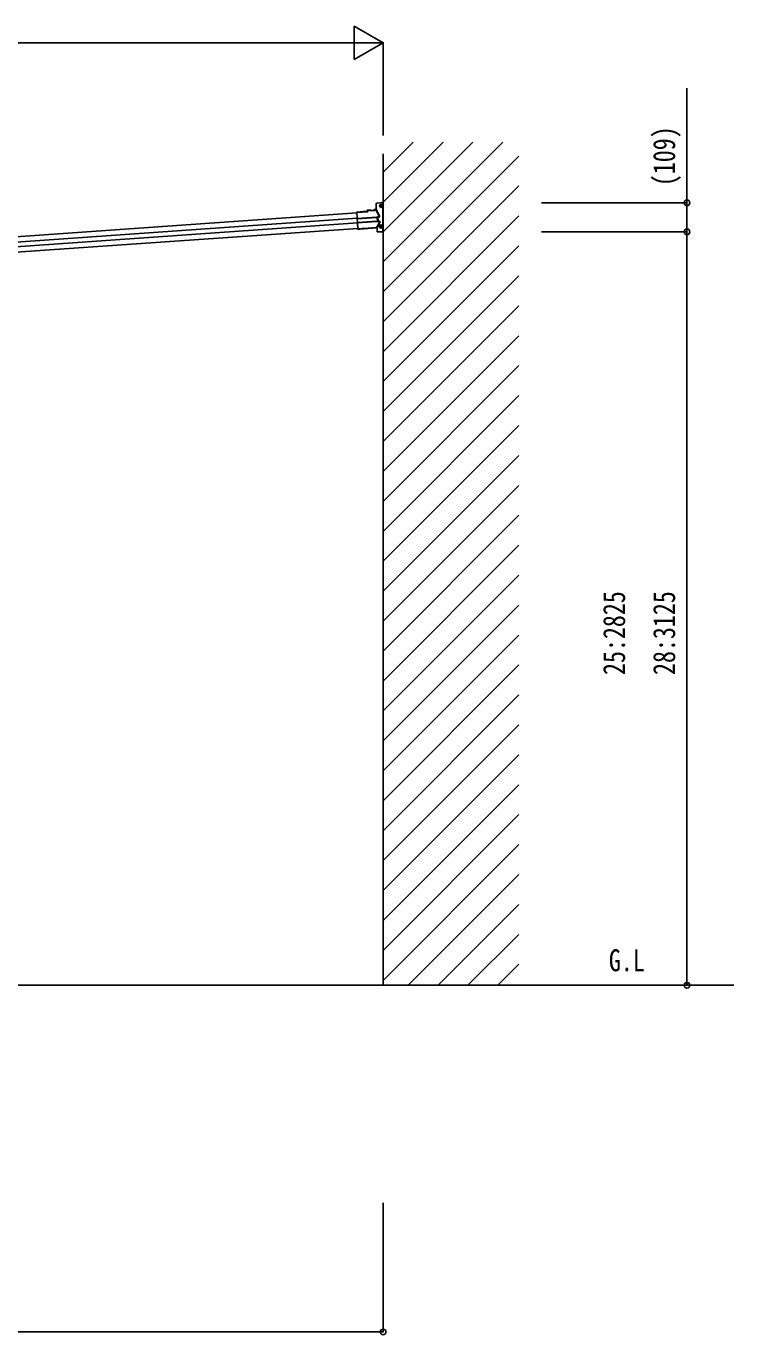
# Model space of a CAD drawing. Units: millimetres, scale not verified. Extents: x -10512 to 10512, y -7425 to 7425.
# Drawn here: x 610 to 3263, y -4823 to 84 of the extents above; entities that cross this region are included whole.
import ezdxf
from ezdxf.enums import TextEntityAlignment as Align

# ---------------------------------------------------------------- set-up
doc = ezdxf.new("R2010")
doc.units = ezdxf.units.MM
doc.header["$LTSCALE"] = 40
for name, color, linetype in [('0-2_USER1', 3, 'Continuous'), ('0-3_YKK_11', 7, 'Continuous'), ('0-5_YKK_13', 4, 'Continuous'), ('0-6_YKK_A1', 4, 'Continuous'), ('0-7_YKK_D', 6, 'Continuous')]:
    doc.layers.add(name, color=color, linetype=linetype)
doc.styles.add('ＭＳ ゴシック', font='')
doc.styles.get('ＭＳ ゴシック').set_extended_font_data('MS Gothic')

msp = doc.modelspace()

# ---------------------------------------------------------------- linework, layer by layer
at = {"layer": '0-3_YKK_11'}
for p, q in [((1941.19, -597.3), (1941.19, -581.5)), ((1933.29, -589.4), (1949.09, -589.4)), ((1943.69, -588.9), (1942.69, -588.9)), ((1932.49, -666.9), (1948.29, -666.9)), ((1940.39, -674.8), (1940.39, -659)), ((1942.89, -666.4), (1941.89, -666.4))]:
    msp.add_line(p, q, dxfattribs=at)
for points in [[(1941.69, -587.9), (1941.69, -586.9), (1940.69, -586.9), (1940.69, -587.9)], [(1939.69, -588.9), (1938.69, -588.9), (1938.69, -589.9), (1939.69, -589.9)], [(1940.69, -590.9), (1940.69, -591.9), (1941.69, -591.9), (1941.69, -590.9)], [(1942.69, -589.9), (1943.69, -589.9), (1943.69, -588.9)], [(1938.89, -666.4), (1937.89, -666.4), (1937.89, -667.4), (1938.89, -667.4)], [(1940.89, -665.4), (1940.89, -664.4), (1939.89, -664.4), (1939.89, -665.4)], [(1939.89, -668.4), (1939.89, -669.4), (1940.89, -669.4), (1940.89, -668.4)], [(1941.89, -667.4), (1942.89, -667.4), (1942.89, -666.4)]]:
    msp.add_lwpolyline(points, dxfattribs=at)
for centre in [(1941.19, -589.4), (1940.39, -666.9)]:
    msp.add_circle(centre, 5.9, dxfattribs=at)
for centre, start, end in [((1939.69, -587.9), 270, 0), ((1942.69, -587.9), 180.00002, 270), ((1939.69, -590.9), 0, 89.99998), ((1942.69, -590.9), 89.99998, 180.00002), ((1938.89, -665.4), 270, 0), ((1938.89, -668.4), 0, 89.99998), ((1941.89, -665.4), 180.00002, 270), ((1941.89, -668.4), 89.99998, 180.00002)]:
    msp.add_arc(centre, 1, start, end, dxfattribs=at)
at = {"layer": '0-5_YKK_13'}
for p, q in [((1922.79, -581.91), (1922.79, -601.4)), ((1947.29, -577.4), (1925.58, -578.92)), ((1947.29, -577.4), (1947.29, -687.4)), ((1847.05, -617.53), (1849.51, -617.36)), ((1888.51, -610.12), (1849.2, -612.87)), ((1849.31, -614.37), (1849.2, -612.87)), ((1849.31, -614.37), (1890.11, -611.52)), ((1849.31, -614.37), (1853.47, -673.92)), ((1850.88, -636.82), (1923.78, -631.73)), ((1923.87, -632.96), (1850.96, -638.06)), ((1901.07, -604.83), (1888.2, -605.73)), ((1888.2, -605.73), (1888.51, -610.12)), ((1901.17, -606.33), (1889.8, -607.13)), ((1890.11, -611.52), (1889.8, -607.13)), ((1889.8, -607.13), (1890.38, -607.71)), ((1890.82, -612.14), (1890.11, -611.52)), ((1901.18, -606.36), (1899.88, -606.45)), ((1899.88, -606.45), (1900.01, -608.41)), ((1900.01, -608.41), (1916.97, -607.23)), ((1901.17, -606.33), (1901.07, -604.83)), ((1901.07, -604.83), (1901.27, -605.43)), ((1901.17, -606.33), (1901.18, -606.36)), ((1901.18, -606.36), (1901.21, -606.83)), ((1915.56, -605.82), (1901.21, -606.83)), ((1905.4, -606.53), (1905.5, -608.03)), ((1911.49, -607.61), (1911.38, -606.12)), ((1915.31, -604.45), (1915.43, -603.83)), ((1920.6, -603.47), (1915.43, -603.83)), ((1915.56, -605.82), (1915.53, -605.36)), ((1916.97, -607.23), (1916.84, -605.27)), ((1922.79, -601.4), (1935.07, -627.66)), ((1925.28, -631.62), (1926.19, -631.56)), ((1925.64, -632.95), (1926.15, -632.91)), ((1932.1, -629.98), (1926.19, -631.56)), ((1926.19, -631.56), (1927.33, -647.89)), ((1926.85, -632.75), (1927.77, -632.69)), ((1933.13, -631.83), (1928.39, -633.1)), ((1928.39, -633.1), (1929.31, -646.2)), ((1924.84, -646.83), (1851.93, -651.92)), ((1852.02, -653.16), (1924.93, -648.06)), ((1853.57, -675.36), (1853.47, -673.92)), ((1853.57, -675.36), (1853.6, -675.81)), ((1861.08, -675.29), (1853.6, -675.81)), ((1870.36, -674.64), (1861.08, -675.29)), ((1861.16, -676.39), (1861.08, -675.29)), ((1861.19, -676.79), (1861.16, -676.39)), ((1870.36, -674.64), (1870.54, -674.26)), ((1870.47, -676.14), (1870.64, -675.76)), ((1870.54, -674.26), (1876.52, -673.84)), ((1870.54, -674.26), (1870.64, -675.76)), ((1870.64, -675.76), (1876.63, -675.34)), ((1876.52, -673.84), (1876.75, -674.19)), ((1923.81, -670.9), (1876.75, -674.19)), ((1876.75, -674.19), (1876.85, -675.69)), ((1922.99, -672.47), (1876.85, -675.69)), ((1936.65, -651.14), (1925.79, -672.4)), ((1925.79, -672.4), (1925.79, -684.4)), ((1925.82, -647.94), (1926.05, -647.92)), ((1926.42, -647.95), (1927.33, -647.89)), ((1927.11, -646.56), (1926.59, -646.59)), ((1927.33, -647.89), (1933.37, -648.63)), ((1927.82, -646.62), (1928.74, -646.55)), ((1929.31, -646.2), (1934.33, -646.79)), ((1928.79, -687.4), (1947.29, -687.4))]:
    msp.add_line(p, q, dxfattribs=at)
for points in [[(1921.03, -604.94), (1915.54, -605.33), (1915.43, -603.83)], [(1916.84, -605.27), (1915.53, -605.36), (1915.54, -605.33)], [(1922.19, -605.59), (1927.71, -616.82), (1932.95, -628.19)], [(1932.49, -631.42), (1927.77, -632.69), (1928.74, -646.55), (1933.56, -647.14)], [(1861.16, -676.39), (1853.68, -676.92), (1853.6, -675.81)], [(1861.19, -676.79), (1853.71, -677.31), (1853.68, -676.92)], [(1870.36, -674.64), (1870.47, -676.14), (1861.19, -676.79)], [(1876.52, -673.84), (1876.63, -675.34), (1876.85, -675.69)], [(1934.38, -650.5), (1929.21, -660.76), (1923.81, -670.9)]]:
    msp.add_lwpolyline(points, dxfattribs=at)
for centre, radius in [((1941.19, -589.4), 2.25), ((1940.39, -666.9), 2)]:
    msp.add_circle(centre, radius, dxfattribs=at)
for centre, radius, start, end in [((1925.79, -581.91), 3, 94, 180), ((1920.83, -606.65), 3.19, 26.86597, 94.02466), ((1921.12, -606.14), 1.2, 26.89869, 94.02902), ((1475.84, -832.03), 502, 24.03393, 26.8619), ((1931.76, -628.72), 1.3, 285.12702, 24.10936), ((1931.76, -628.72), 2.8, 285, 24.03393), ((1932.35, -628.93), 3, 285, 25.07003), ((1922.77, -669.28), 3.19, 273.987, 331.41712), ((1484.77, -430.62), 502, 331.41438, 333.93986), ((1928.79, -684.4), 3, 180, 270), ((1933.21, -649.92), 1.3, 333.87402, 82.86161), ((1933.21, -649.92), 2.8, 333.93986, 83), ((1933.98, -649.77), 3, 332.94452, 83.23132)]:
    msp.add_arc(centre, radius, start, end, dxfattribs=at)
for centre, major_axis, ratio, start_param, end_param in [((1890.46, -608.91), (-0.08, 1.2), 0.052408, 5.1044164, 6.2220988), ((1879.64, -800.89), (-34.91, 499.28), 0.052408, 5.0964197, 5.1044164), ((1901.49, -608.62), (-0.22, 3.19), 0.016053, 5.3122341, 6.2220988), ((1915.54, -607.64), (-0.22, 3.19), 0.016053, 0.0610865, 0.9709512), ((1923.8, -632.02), (1.5, 0.1), 0.19438, 0.8222243, 1.5707963), ((1923.91, -633.54), (2.99, 0.21), 0.19438, 0.9410649, 1.5707963), ((1923.8, -632.02), (1.48, 0.4), 0.014741, 0.0756738, 0.8193583), ((1923.91, -633.54), (2.95, 0.79), 0.014741, 0.0756738, 0.7041788), ((1924.8, -646.24), (2.99, 0.21), 0.19438, 4.712389, 5.3421204), ((1924.91, -647.77), (1.5, 0.1), 0.19438, 4.712389, 5.3570179), ((1924.91, -647.77), (1.52, -0.19), 0.014741, 5.567803, 6.2075115), ((1924.8, -646.24), (3.03, -0.37), 0.014741, 5.5790065, 6.2075115)]:
    msp.add_ellipse(centre, major_axis=major_axis, ratio=ratio, start_param=start_param, end_param=end_param, dxfattribs=at)
at = {"layer": '0-6_YKK_A1'}
for p, q in [((1948.36, -463.09), (2060.62, -350.84)), ((1948.36, -575.34), (2172.87, -350.84)), ((1948.36, -687.6), (2285.12, -350.84)), ((1948.36, -799.85), (2397.38, -350.84)), ((1948.36, -394.84), (1948.36, -3512.51)), ((1948.36, -912.1), (2457.59, -402.87)), ((1948.36, -1024.36), (2457.59, -515.13)), ((-1848.08, -874.59), (1849.42, -616.06)), ((-1846.66, -894.9), (1850.84, -636.37)), ((1948.36, -1136.61), (2457.59, -627.38)), ((1852.05, -653.59), (-1845.46, -912.14)), ((1853.47, -673.9), (-1844.04, -932.45)), ((1948.36, -1248.86), (2457.59, -739.63)), ((1948.36, -1361.12), (2457.59, -851.88)), ((1948.36, -1473.37), (2457.59, -964.14)), ((1948.36, -1585.62), (2457.59, -1076.39)), ((1948.36, -1697.87), (2457.59, -1188.64)), ((1948.36, -1810.13), (2457.59, -1300.9)), ((1948.36, -1922.38), (2457.59, -1413.15)), ((1948.36, -2034.63), (2457.59, -1525.4)), ((1948.36, -2146.89), (2457.59, -1637.66)), ((1948.36, -2259.14), (2457.59, -1749.91)), ((1948.36, -2371.39), (2457.59, -1862.16)), ((1948.36, -2483.65), (2457.59, -1974.42)), ((1948.36, -2595.9), (2457.59, -2086.67)), ((1948.36, -2708.15), (2457.59, -2198.92)), ((1948.36, -2820.41), (2457.59, -2311.18)), ((1948.36, -2932.66), (2457.59, -2423.43)), ((1948.36, -3044.91), (2457.59, -2535.68)), ((1948.36, -3157.17), (2457.59, -2647.94)), ((1948.36, -3269.42), (2457.59, -2760.19)), ((1948.36, -3381.67), (2457.59, -2872.44)), ((1948.36, -3493.93), (2457.59, -2984.7)), ((2042.03, -3512.51), (2457.59, -3096.95)), ((2154.29, -3512.51), (2457.59, -3209.2)), ((2266.54, -3512.51), (2457.59, -3321.46)), ((2378.79, -3512.51), (2457.59, -3433.71)), ((-866.31, -3512.51), (3263, -3512.51))]:
    msp.add_line(p, q, dxfattribs=at)
at = {"layer": '0-7_YKK_D'}
for p, q in [((1948.36, 21.69), (1840.11, 84.19)), ((1840.11, 84.19), (1840.11, -40.81)), ((-1837.79, 21.69), (1823.36, 21.69)), ((1948.36, 21.69), (1731.86, 21.69)), ((1948.36, 21.69), (1840.11, -40.81)), ((1948.36, -326.24), (1948.36, 22.69)), ((2542.39, -578.31), (3088.5, -578.31)), ((2542.39, -687.19), (3088.5, -687.19)), ((2542.39, -687.19), (3088.5, -687.19)), ((3087.5, -3512.51), (3087.5, -687.19)), ((3096.5, -3512.51), (3086.5, -3512.51)), ((1948.36, -4327.64), (1948.36, -4813.51)), ((-912.81, -4812.51), (1948.36, -4812.51))]:
    msp.add_line(p, q, dxfattribs=at)
msp.add_lwpolyline([(3087.5, -687.19), (3087.5, -578.31), (3087.5, -147.81)], dxfattribs=at)
for centre in [(3087.5, -578.31), (3087.5, -687.19), (3087.5, -687.19), (3087.5, -3512.51), (1948.36, -4812.51)]:
    msp.add_circle(centre, 10.62, dxfattribs=at)

# ---------------------------------------------------------------- texts
at = {"layer": '0-2_USER1', "style": 'ＭＳ ゴシック', "width": 0.8}
msp.add_text('G.L', height=82.48, dxfattribs=at).set_placement((2794.54, -3484.5), align=Align.BOTTOM_LEFT)
at = {"layer": '0-7_YKK_D', "style": 'ＭＳ ゴシック', "width": 0.8}
for s, p in [('(109)', (3067.5, -515.81)), ('25:2825', (2880, -2348.85)), ('28:3125', (3067.5, -2348.85))]:
    msp.add_text(s, height=82.48, rotation=90, dxfattribs=at).set_placement(p, align=Align.BOTTOM_LEFT)

doc.saveas('drawing.dxf')
